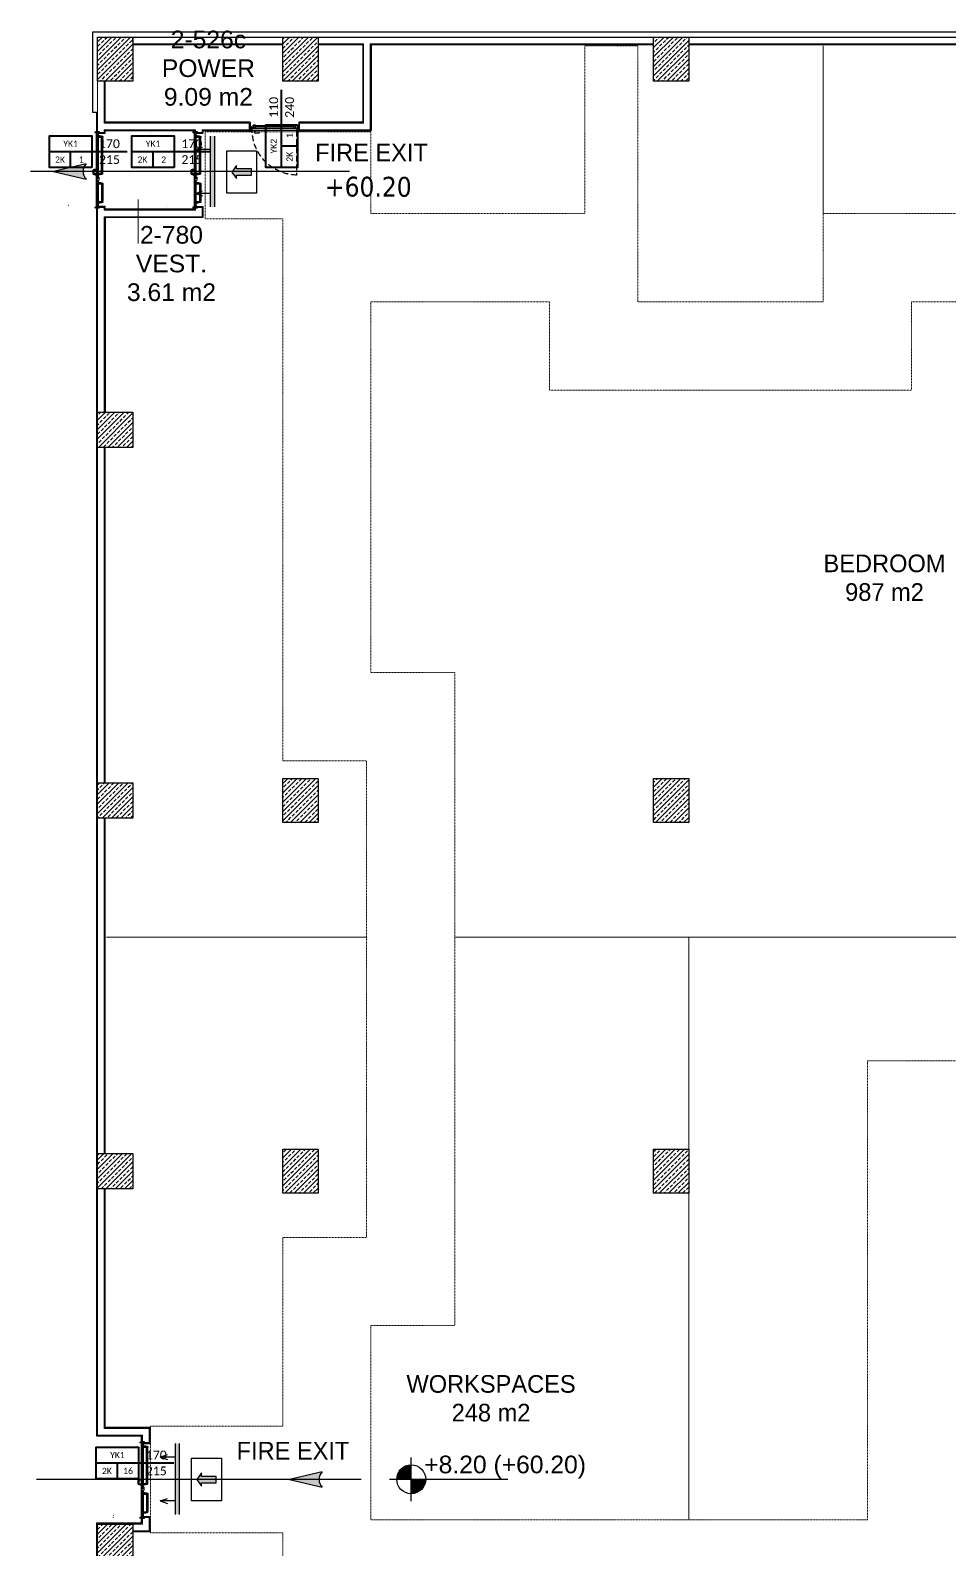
# Model space of a CAD drawing. Header units: metres. Extents: x -9891 to 773, y -8413 to 232.
# Drawn here: x -9891 to -7807, y -4146 to -703 of the extents above; entities that cross this region are included whole.
import ezdxf
from ezdxf.enums import TextEntityAlignment as Align

# ---------------------------------------------------------------- set-up
doc = ezdxf.new("R2010")
doc.units = ezdxf.units.M
doc.header["$LTSCALE"] = 0.01
doc.header["$MEASUREMENT"] = 0
for name, pattern in [('DASHED2', [9.525, 6.35, -3.175]), ('DOT', [6.35, 0, -6.35]), ('HIDDEN', [9.525, 6.35, -3.175]), ('HIDDEN2', [0.1875, 0.125, -0.0625])]:
    doc.linetypes.add(name, pattern=pattern)
doc.layers.get('0').update_dxf_attribs({"color": 30, "lineweight": 0})
doc.layers.add('2', color=8, linetype='Continuous', lineweight=0, plot=False)
for name, color, linetype in [('6', 242, 'Continuous'), ('AG-DOOR', 2, 'Continuous'), ('AG-DOOR-OPENING', 9, 'HIDDEN'), ('AG-HATCH', 9, 'Continuous'), ('AG-PLASTER', 73, 'Continuous'), ('AR-REV06', 252, 'Continuous'), ('V-0_Hatch_Concrete', 252, 'Continuous'), ('V-2_Column', 160, 'Continuous'), ('V_KOT', 2, 'Continuous')]:
    doc.layers.add(name, color=color, linetype=linetype)
for name, color, linetype, lineweight in [('Ag-040', 2, 'Continuous', 20), ('AG-DOOR-NOTATION-FIRE', 1, 'Continuous', 40), ('AG-Door_Aluminum', 60, 'Continuous', 13), ('AG-Insulation_Heat_Rockwool', 95, 'BATTING', 13), ('AG-Wall', 4, 'Continuous', 20), ('AI-040', 2, 'Continuous', 20), ('AI-040 @ 250', 2, 'Continuous', 20), ('Cephe Duvarı', 3, 'Continuous', 30), ('SP2-Flooring', 4, 'DASHED2', 9), ('sıva', 160, 'Continuous', 9)]:
    doc.layers.add(name, color=color, linetype=linetype, lineweight=lineweight)
doc.styles.add('ALANLAR_B8$0$ALANLAR_B8$0$VIVA_100', font='arial.ttf', dxfattribs={"height": 25})
doc.styles.add('ARIAL', font='arial.ttf', dxfattribs={"width": 0.9})
doc.styles.add('CALIBRI LIGHT', font='calibril.ttf')
doc.styles.add('IIS IKEA SANS', font='')
doc.styles.get('IIS IKEA SANS').set_extended_font_data('IKEA Sans')
doc.linetypes.add('BATTING', pattern='A,0.00254,-2.54,[134,ltypeshp.shx,S=2.54,R=0,X=-2.54,Y=0],-5.08,[134,ltypeshp.shx,S=2.54,R=180,X=2.54,Y=0],-2.54', length=10.16254)

# ---------------------------------------------------------------- blocks, each defined once
blk = doc.blocks.new('150714_ARSA$0$Kolon 80x80')
at = {"layer": 'V-0_Hatch_Concrete'}
h = blk.add_hatch(dxfattribs=at)
h.set_pattern_fill('ANSI33', color=256, scale=0.6)
h.set_pattern_definition([(45, (-173.56495, -48.76922), (-0.10606602, 0.10606602), []), (45, (-173.45888, -48.76922), (-0.10606602, 0.10606602), [0.075, -0.0375])])
h.paths.add_polyline_path([(0, 0.8), (0.8, 0.8), (0.8, 0), (0, 0)])
at = {"layer": 'V-2_Column'}
blk.add_lwpolyline([(0, 0.8), (0.8, 0.8), (0.8, 0), (0, 0), (0, 0.8)], dxfattribs=at)
blk = doc.blocks.new('150714_ARSA$0$KOLON 80X120')
at = {"layer": 'V-0_Hatch_Concrete'}
h = blk.add_hatch(dxfattribs=at)
h.set_pattern_fill('ANSI33', color=256, scale=60)
h.set_pattern_definition([(45, (-19036.79, -4512.143), (-10.606602, 10.606602), []), (45, (-19026.183, -4512.143), (-10.606602, 10.606602), [7.5, -3.75])])
h.paths.add_polyline_path([(0, 100), (80, 100), (80, 0), (0, 0)])
at = {"layer": 'V-2_Column'}
blk.add_lwpolyline([(0, 100), (80, 100), (80, 0), (0, 0), (0, 100)], dxfattribs=at)
blk = doc.blocks.new('IIS_RoomInfo_2D')
at = {"style": 'IIS IKEA SANS'}
for tag, p, height in [('IIS_ROOMINFO_1:ROOMNAME', (-5.19, 1.61), 2), ('IIS_ROOMINFO_1:ROOMNO', (-5.19, -1.39), 2), ('IIS_ROOMINFO_1:ROOMM2', (-5.19, -3.64), 1.25)]:
    blk.add_attdef(tag, p, '', height=height, dxfattribs=at)
blk = doc.blocks.new('Slab_9_1', base_point=(-85903, -46600))
at = {"layer": 'SP2-Flooring', "color": 209}
for points in [[(-69817, -3500), (-77155, -3500), (-77155, -5500), (-81355, -5500), (-81355, 300), (-82555, 300), (-82555, -3500), (-87403, -3500), (-87403, -1650), (-91160, -1650), (-91160, -3620), (-89403, -3620), (-89403, -10900), (-89403, -15900), (-87504, -15900), (-87504, -26700), (-89403, -26700), (-89403, -30980), (-92400, -30980), (-92400, -33400), (-89403, -33400), (-89403, -35100)], [(-71203, -22700), (-76150, -22700), (-76150, -33100), (-87403, -33100), (-87403, -28700), (-85504, -28700), (-85504, -13900), (-87403, -13900), (-87403, -5500), (-83355, -5500), (-83355, -7500), (-75155, -7500), (-75155, -5500), (-71800, -5500)]]:
    blk.add_lwpolyline(points, dxfattribs=at)
blk = doc.blocks.new('A$C0EC4316B')
at = {"layer": '2'}
for p, q in [((-71755, -3000), (-71755, 800)), ((-82104, -19400), (-88000, -19400)), ((-58000, -19400), (-80104, -19400)), ((-74800, -24200), (-74800, -19400)), ((-74800, -25200), (-74800, -32600))]:
    blk.add_line(p, q, dxfattribs=at)
blk = doc.blocks.new('*U175')
for p, q in [((0, -493), (0, 493)), ((-493, 0), (2191, 0))]:
    blk.add_line(p, q)
at = {"const_width": 328}
for points in [[(0, 164, 0.414214), (-164, 0, 0.414214)], [(0, -164, 0.414214), (164, 0, 0.414214)]]:
    blk.add_lwpolyline(points, format="xyb", dxfattribs=at)
blk.add_circle((0, 0), 328)
at = {"style": 'ALANLAR_B8$0$ALANLAR_B8$0$VIVA_100'}
for tag, p in [('%%P0.00', (1897, 137)), ('-0.07', (1834, -502))]:
    blk.add_attdef(tag, text='', height=400, dxfattribs=at).set_placement(p, align=Align.RIGHT)
blk = doc.blocks.new('conta')
at = {"layer": 'sıva', "ltscale": 10}
for p, q in [((-2649.9, 5345.5), (-2649.8, 5345.6)), ((-2649.9, 5344.5), (-2649.8, 5344.3)), ((-2649.8, 5344.3), (-2649.7, 5344.3)), ((-2649.7, 5345.4), (-2649.3, 5345.4)), ((-2649.2, 5345.4), (-2649.1, 5345.5)), ((-2649, 5344), (-2648.8, 5343.8)), ((-2648.9, 5344.1), (-2648.7, 5343.9)), ((-2648.8, 5345.1), (-2648.6, 5345.3)), ((-2648.8, 5344.9), (-2648.6, 5345.2)), ((-2648.7, 5343.8), (-2648.7, 5343.8)), ((-2648.6, 5345.3), (-2648.6, 5345.3))]:
    blk.add_line(p, q, dxfattribs=at)
for centre, radius, start, end in [((-2649.8, 5345.5), 0.05, 140.6345, 188.9372), ((-2653, 5345), 3.19, 350.4674, 8.9372), ((-2649.9, 5344.5), 0.02, 170.4674, 213.7451), ((-2649.7, 5345.6), 0.0696, 22.2428, 159.258), ((-2650.9, 5345), 1.24, 340.3382, 16.7772), ((-2649.7, 5344.6), 0.03, 160.3382, 273.2666), ((-2649.7, 5345.4), 0.03, 90, 196.7772), ((-2649.6, 5341.5), 3.01, 80.4362, 93.2666), ((-2649.3, 5345.5), 0.05, 270, 303.0062), ((-2649.2, 5344.1), 0.231, 353.9571, 81.9004), ((-2649.1, 5345.5), 0.03, 4.7972, 123.0062), ((-2649.1, 5344.5), 0.03, 260.4362, 338.7066), ((-2651.2, 5344.8), 2.33, 7.5897, 18.7951), ((-2649, 5345.6), 0.05, 18.7951, 42.1429), ((-2650.2, 5345), 1.27, 338.7066, 23.0418), ((-2648.9, 5344.1), 0.1, 173.9571, 217.2653), ((-2648.8, 5345.1), 0.05, 187.5897, 322.7347), ((-2658.2, 5345.2), 9.36, 353.6857, 357.8537), ((-2648.8, 5344.2), 0.1, 173.6857, 217.2653), ((-2648.8, 5344.8), 0.05, 142.7347, 180.2669), ((-2648.7, 5343.8), 0.05, 217.2653, 307.2653), ((-2648.7, 5343.8), 0.05, 307.2653, 37.2653), ((-2648.6, 5345.3), 0.05, 52.7347, 142.7347), ((-2648.6, 5345.3), 0.05, 322.7347, 52.7347)]:
    blk.add_arc(centre, radius, start, end, dxfattribs=at)
for points, knots in [([(-2649, 5345.6), (-2649, 5345.6), (-2649.1, 5345.7), (-2649.2, 5345.4), (-2649.3, 5345.7), (-2649.4, 5345.5), (-2649.5, 5345.7), (-2649.6, 5345.5), (-2649.7, 5345.6), (-2649.7, 5345.6)], [0.0086373, 0.0086373, 0.0086373, 0.0086373, 0.1097304, 0.3133405, 0.4430081, 0.5658764, 0.7165186, 0.8527974, 0.9648495, 0.9648495, 0.9648495, 0.9648495]), ([(-2649.7, 5344.3), (-2649.7, 5344.3), (-2649.7, 5344.5), (-2649.6, 5344.3), (-2649.3, 5344.4), (-2649.2, 5344.4), (-2649.2, 5344.4)], [0, 0, 0, 0, 0.1008757, 0.3841126, 0.5436166, 0.6906785, 0.6906785, 0.6906785, 0.6906785])]:
    blk.add_open_spline(points, degree=3, knots=knots, dxfattribs=at)
blk = doc.blocks.new('YANGIN KAC KAPI')
at = {"layer": 'AG-HATCH', "lineweight": 5, "ltscale": 2}
h = blk.add_hatch(color=256, dxfattribs=at)
h.dxf.hatch_style = 1
h.paths.add_polyline_path([(-1.643, -0.023), (-1.645, -0.023), (-1.645, -0.009), (-1.643, -0.009)])
h = blk.add_hatch(color=256, dxfattribs=at)
h.dxf.hatch_style = 1
h.paths.add_polyline_path([(0.023, -0.023), (0.025, -0.023), (0.025, -0.009), (0.023, -0.009)])
at = {"layer": 'AG-DOOR', "color": 4, "lineweight": -2, "ltscale": 10}
for p, q in [((-0.828, 0.047), (-0.828, 0.027)), ((-0.828, 0.027), (-0.808, 0.027)), ((-0.808, 0.027), (-0.808, 0.047)), ((-0.728, 0.077), (-0.798, 0.077)), ((-0.728, 0.057), (-0.798, 0.057)), ((-0.733, 0.019), (-0.733, 0.011)), ((-0.686, 0.021), (-0.731, 0.021)), ((-0.718, 0.021), (-0.718, 0.047)), ((-0.698, 0.021), (-0.698, 0.047)), ((-0.683, 0.011), (-0.683, 0.019))]:
    blk.add_line(p, q, dxfattribs=at)
at = {"layer": 'AG-DOOR', "color": 9, "linetype": 'HIDDEN', "ltscale": 100}
for p, q in [((-1.587, -0.046), (-1.587, -0.039)), ((-1.587, -0.046), (-1.587, -0.039)), ((-1.587, -0.046), (-1.587, -0.039)), ((-1.585, -0.049), (-1.555, -0.049)), ((-1.568, -0.139), (-1.547, -0.139)), ((-1.552, -0.039), (-1.552, -0.046)), ((-1.552, -0.046), (-1.552, -0.101)), ((-1.547, -0.104), (-1.55, -0.104)), ((-1.547, -0.104), (-1.547, -0.139)), ((-0.738, -0.111), (-1.547, -0.111)), ((-0.738, -0.139), (-1.547, -0.139)), ((-0.738, -0.104), (-0.738, -0.139)), ((-0.738, -0.104), (-0.735, -0.104)), ((-0.717, -0.139), (-0.738, -0.139)), ((-0.733, -0.046), (-0.733, -0.039)), ((-0.733, -0.046), (-0.733, -0.039)), ((-0.733, -0.046), (-0.733, -0.039)), ((-0.733, -0.046), (-0.733, -0.101)), ((-0.7, -0.049), (-0.731, -0.049)), ((-0.698, -0.039), (-0.698, -0.046)), ((-0.527, -0.039), (-0.527, -0.046)), ((-0.525, -0.049), (-0.495, -0.049)), ((-0.508, -0.139), (-0.487, -0.139)), ((-0.492, -0.046), (-0.492, -0.039)), ((-0.492, -0.046), (-0.492, -0.039)), ((-0.492, -0.046), (-0.492, -0.039)), ((-0.492, -0.046), (-0.492, -0.101)), ((-0.487, -0.104), (-0.49, -0.104)), ((-0.487, -0.104), (-0.487, -0.139)), ((-0.487, -0.111), (-0.098, -0.111)), ((-0.487, -0.139), (-0.098, -0.139)), ((-0.098, -0.104), (-0.098, -0.139)), ((-0.098, -0.104), (-0.095, -0.104)), ((-0.077, -0.139), (-0.098, -0.139)), ((-0.093, -0.039), (-0.093, -0.046)), ((-0.093, -0.046), (-0.093, -0.101)), ((-0.06, -0.049), (-0.09, -0.049)), ((-0.058, -0.046), (-0.058, -0.039)), ((-0.058, -0.046), (-0.058, -0.039)), ((-0.058, -0.046), (-0.058, -0.039))]:
    blk.add_line(p, q, dxfattribs=at)
at = {"layer": 'AG-DOOR', "color": 9, "ltscale": 10}
for p, q in [((-0.627, -0.001), (-0.63, -0.001)), ((-0.63, -0.02), (-0.627, -0.02)), ((-0.627, -0.016), (-0.627, -0.001)), ((-0.627, -0.004), (-0.617, -0.004)), ((-0.627, -0.006), (-0.617, -0.006)), ((-0.617, -0.01), (-0.627, -0.016)), ((-0.627, -0.02), (-0.627, -0.016))]:
    blk.add_line(p, q, dxfattribs=at)
at = {"layer": 'AG-DOOR', "color": 4, "lineweight": -2, "ltscale": 10}
for centre, radius, start, end in [((-0.798, 0.047), 0.03, 90, 180), ((-0.798, 0.047), 0.01, 90, 180), ((-0.731, 0.019), 0.0025, 90, 180), ((-0.728, 0.047), 0.03, 0, 90), ((-0.728, 0.047), 0.01, 0, 90), ((-0.686, 0.019), 0.0025, 0, 90)]:
    blk.add_arc(centre, radius, start, end, dxfattribs=at)
at = {"layer": 'AG-DOOR', "color": 9, "linetype": 'HIDDEN', "ltscale": 100}
for centre, radius, start, end in [((-1.212, -0.023), 0.376, 183.5277, 197.6198), ((-1.585, -0.046), 0.0025, 180, 270), ((-1.568, -0.136), 0.0025, 197.6198, 270), ((-1.555, -0.046), 0.0025, 270, 0), ((-1.55, -0.101), 0.0025, 180, 270), ((-0.735, -0.101), 0.0025, 270, 0), ((-0.731, -0.046), 0.0025, 180, 270), ((-0.731, -0.046), 0.0025, 180, 270), ((-0.731, -0.046), 0.0025, 180, 270), ((-0.717, -0.136), 0.0025, 270, 342.3802), ((-1.074, -0.023), 0.376, 342.3802, 356.4723), ((-0.7, -0.046), 0.0025, 270, 0), ((-0.151, -0.023), 0.376, 183.5277, 197.6198), ((-0.525, -0.046), 0.0025, 180, 270), ((-0.508, -0.136), 0.0025, 197.6198, 270), ((-0.495, -0.046), 0.0025, 270, 0), ((-0.495, -0.046), 0.0025, 270, 0), ((-0.495, -0.046), 0.0025, 270, 0), ((-0.49, -0.101), 0.0025, 180, 270), ((-0.095, -0.101), 0.0025, 270, 0), ((-0.09, -0.046), 0.0025, 180, 270), ((-0.077, -0.136), 0.0025, 270, 342.3802), ((-0.433, -0.023), 0.376, 342.3802, 356.4723), ((-0.06, -0.046), 0.0025, 270, 0)]:
    blk.add_arc(centre, radius, start, end, dxfattribs=at)
at = {"layer": 'AG-DOOR-OPENING', "color": 9, "linetype": 'DOT', "ltscale": 80}
for points in [[(-1.657, 0.011), (-1.657, 1.007, -0.414214), (-1.656, 1.008), (-1.608, 1.008, -0.414214), (-1.607, 1.007), (-1.607, 0.011)], [(0.037, 0.011), (0.037, 0.635, 0.414214), (0.036, 0.636), (-0.012, 0.636, 0.414214), (-0.013, 0.635), (-0.013, 0.011)]]:
    blk.add_lwpolyline(points, format="xyb", dxfattribs=at)
for centre, radius, start, end in [((-1.651, -0.034), 1.041, 2.4474, 90.355), ((0.027, -0.002), 0.638, 89.1449, 178.8679)]:
    blk.add_arc(centre, radius, start, end, dxfattribs=at)
at = {"layer": 'AG-Door_Aluminum', "color": 9, "ltscale": 10}
for p, q in [((-1.675, 0.025), (-1.679, 0.024)), ((-1.671, 0.014), (-1.67, 0.011)), ((-1.67, 0.011), (-1.668, 0.011)), ((-1.668, 0.011), (-1.669, 0.016)), ((-1.668, 0.01), (-1.668, 0.017)), ((-1.665, 0.01), (-1.665, 0.016)), ((-1.655, 0.019), (-1.66, 0.015)), ((-1.642, 0.008), (-1.657, 0.008)), ((-1.642, 0.005), (-1.643, 0.005)), ((-1.64, -0.009), (-1.64, 0.003)), ((0.02, -0.009), (0.02, 0.003)), ((0.022, 0.008), (0.037, 0.008)), ((0.022, 0.005), (0.023, 0.005)), ((0.035, 0.019), (0.04, 0.015)), ((0.045, 0.01), (0.045, 0.016)), ((0.048, 0.01), (0.048, 0.017)), ((0.048, 0.011), (0.049, 0.016)), ((0.05, 0.011), (0.048, 0.011)), ((0.051, 0.014), (0.05, 0.011)), ((0.055, 0.025), (0.059, 0.024)), ((-1.64, -0.017), (-1.64, -0.009)), ((-1.637, -0.017), (-1.64, -0.017)), ((0.017, -0.017), (0.02, -0.017)), ((0.02, -0.017), (0.02, -0.009))]:
    blk.add_line(p, q, dxfattribs=at)
at = {"layer": 'AG-Door_Aluminum', "ltscale": 0.3}
for p, q in [((-1.657, 0.009), (-1.657, 0.01)), ((-1.656, 0.011), (-0.611, 0.011)), ((-1.656, 0.01), (-0.611, 0.01)), ((-1.656, 0.01), (-1.656, 0.009)), ((-1.656, 0.009), (-1.637, 0.009)), ((-1.656, 0.008), (-1.639, 0.008)), ((-1.655, 0.009), (-1.655, 0.01)), ((-1.639, 0.009), (-1.639, 0.008)), ((-1.637, -0.009), (-1.637, 0.009)), ((-1.636, -0.009), (-1.636, 0.009)), ((-0.631, -0.009), (-0.631, 0.009)), ((-0.63, -0.009), (-0.63, 0.009)), ((-0.611, 0.009), (-0.63, 0.009)), ((-0.628, 0.009), (-0.628, 0.008)), ((-0.611, 0.008), (-0.628, 0.008)), ((-0.619, 0.006), (-0.619, -0.001)), ((-0.618, 0.007), (-0.598, 0.007)), ((-0.617, 0.006), (-0.598, 0.006)), ((-0.612, 0.009), (-0.612, 0.01)), ((-0.611, 0.01), (-0.611, 0.009)), ((-0.61, 0.009), (-0.61, 0.01)), ((-0.598, 0.007), (-0.595, 0.011)), ((-0.598, 0.006), (-0.594, 0.01)), ((0.036, 0.011), (-0.595, 0.011)), ((0.036, 0.01), (-0.594, 0.01)), ((0.016, -0.009), (0.016, 0.009)), ((0.017, -0.009), (0.017, 0.009)), ((0.036, 0.009), (0.017, 0.009)), ((0.019, 0.009), (0.019, 0.008)), ((0.036, 0.008), (0.019, 0.008)), ((0.035, 0.009), (0.035, 0.01)), ((0.036, 0.01), (0.036, 0.009)), ((0.037, 0.009), (0.037, 0.01)), ((-1.637, -0.038), (-1.637, -0.009)), ((-1.636, -0.038), (-1.636, -0.009)), ((-0.631, -0.038), (-1.636, -0.038)), ((-1.636, -0.039), (-0.631, -0.039)), ((-0.647, -0.058), (-0.647, -0.042)), ((-0.646, -0.041), (-0.634, -0.041)), ((-0.646, -0.057), (-0.646, -0.043)), ((-0.578, -0.059), (-0.646, -0.059)), ((-0.645, -0.042), (-0.634, -0.042)), ((-0.579, -0.058), (-0.645, -0.058)), ((-0.634, -0.043), (-0.635, -0.049)), ((-0.634, -0.05), (-0.619, -0.05)), ((-0.631, -0.038), (-0.631, -0.009)), ((-0.63, -0.038), (-0.63, -0.009)), ((-0.618, -0.049), (-0.618, -0.042)), ((-0.578, -0.039), (-0.578, -0.057)), ((-0.577, -0.038), (0.016, -0.038)), ((-0.577, -0.039), (-0.577, -0.058)), ((0.016, -0.039), (-0.577, -0.039)), ((0.016, -0.038), (0.016, -0.009)), ((0.017, -0.038), (0.017, -0.009))]:
    blk.add_line(p, q, dxfattribs=at)
at = {"layer": 'AG-Door_Aluminum', "color": 4, "ltscale": 0.3}
for p, q in [((-1.645, 0.004), (-1.645, -0.006)), ((0.025, 0.004), (0.025, -0.006)), ((-1.645, -0.038), (-1.657, -0.038)), ((-1.647, -0.009), (-1.647, -0.008)), ((-1.647, -0.023), (-1.647, -0.009)), ((-1.645, -0.025), (-1.645, -0.038)), ((0.025, -0.025), (0.025, -0.038)), ((0.025, -0.038), (0.037, -0.038)), ((0.027, -0.009), (0.027, -0.008)), ((0.027, -0.023), (0.027, -0.009))]:
    blk.add_line(p, q, dxfattribs=at)
for points in [[(-1.674, 0.007), (-1.674, 0), (-1.676, 0), (-1.676, 0.007, -0.414214), (-1.673, 0.01), (-1.662, 0.01, -0.414214), (-1.66, 0.008, 0.414214), (-1.659, 0.007), (-1.646, 0.007)], [(-1.646, 0.005), (-1.659, 0.005, -0.414214), (-1.662, 0.008, 0.414214), (-1.662, 0.008), (-1.673, 0.008, 0.414214), (-1.674, 0.007)], [(-1.643, 0.004), (-1.643, -0.006, -0.414214), (-1.645, -0.008, 0.414214), (-1.645, -0.009), (-1.645, -0.023, 0.414214), (-1.645, -0.023, -0.414214), (-1.643, -0.025), (-1.643, -0.038, -0.414214), (-1.645, -0.04), (-1.657, -0.04, 1), (-1.657, -0.043), (-1.622, -0.043)], [(0.023, 0.004), (0.023, -0.006, 0.414214), (0.025, -0.008, -0.414214), (0.025, -0.009), (0.025, -0.023, -0.414214), (0.025, -0.023, 0.414214), (0.023, -0.025), (0.023, -0.038, 0.414214), (0.025, -0.04), (0.037, -0.04, -1), (0.037, -0.043), (0.002, -0.043)], [(0.054, 0.007), (0.054, 0), (0.056, 0), (0.056, 0.007, 0.414214), (0.053, 0.01), (0.042, 0.01, 0.414214), (0.04, 0.008, -0.414214), (0.039, 0.007), (0.026, 0.007)], [(0.026, 0.005), (0.039, 0.005, 0.414214), (0.042, 0.008, -0.414214), (0.042, 0.008), (0.053, 0.008, -0.414214), (0.054, 0.007)], [(-1.631, -0.043), (-1.631, -0.041), (-1.622, -0.041, -1), (-1.622, -0.045), (-1.657, -0.045)], [(0.011, -0.043), (0.011, -0.041), (0.002, -0.041, 1), (0.002, -0.045), (0.037, -0.045)]]:
    blk.add_lwpolyline(points, format="xyb", dxfattribs=at)
at = {"layer": 'AG-Door_Aluminum', "ltscale": 0.3}
for points in [[(-0.618, 0.005), (-0.618, 0, 0.414214), (-0.617, -0.001), (-0.617, -0.001, -0.414214), (-0.616, -0.002), (-0.616, -0.04, -0.414214), (-0.617, -0.041), (-0.617, -0.041)], [(-0.618, -0.002), (-0.617, -0.002, -0.414214), (-0.617, -0.002), (-0.617, -0.04, -0.414214), (-0.617, -0.04), (-0.618, -0.04, 0.414214), (-0.619, -0.041), (-0.619, -0.049, -0.414214), (-0.619, -0.049), (-0.633, -0.049, -0.469603), (-0.634, -0.048), (-0.633, -0.042)]]:
    blk.add_lwpolyline(points, format="xyb", dxfattribs=at)
at = {"layer": 'AG-Door_Aluminum', "color": 9, "ltscale": 10}
for centre in [(-1.663, 0.029), (0.043, 0.029)]:
    blk.add_circle(centre, 0.0126, dxfattribs=at)
for centre, radius, start, end in [((-1.663, 0.029), 0.0163, 196.3458, 241.2012), ((-1.672, 0.016), 0.00297, 12.1292, 36.6827), ((-1.657, 0.012), 0.007, 144.8285, 196.6008), ((-1.657, 0.012), 0.004, 133.501, 269.7288), ((-1.642, 0.003), 0.005, 0, 89.9977), ((-1.642, 0.003), 0.002, 0, 90), ((0.022, 0.003), 0.005, 90.0023, 180), ((0.022, 0.003), 0.002, 90, 180), ((0.037, 0.012), 0.004, 270.2712, 46.499), ((0.037, 0.012), 0.007, 343.3992, 35.1715), ((0.052, 0.016), 0.00297, 143.3173, 167.8708), ((0.043, 0.029), 0.0163, 298.7988, 343.6542)]:
    blk.add_arc(centre, radius, start, end, dxfattribs=at)
at = {"layer": 'AG-Door_Aluminum', "ltscale": 0.3}
for centre, radius, start, end in [((-1.656, 0.01), 0.001, 90, 180), ((-1.656, 0.009), 0.001, 180, 270), ((-1.637, 0.009), 0.001, 0, 90), ((-0.63, 0.009), 0.001, 90, 180), ((-0.618, 0.006), 0.001, 90, 180), ((-0.617, 0.005), 0.0005, 90, 180), ((-0.611, 0.01), 0.001, 0, 90), ((-0.611, 0.009), 0.001, 270, 0), ((0.017, 0.009), 0.001, 90, 180), ((0.036, 0.01), 0.001, 0, 90), ((0.036, 0.009), 0.001, 270, 0), ((-1.636, -0.038), 0.001, 180, 270), ((-0.646, -0.042), 0.001, 90, 180), ((-0.646, -0.058), 0.001, 180, 270), ((-0.645, -0.043), 0.0005, 90, 180), ((-0.645, -0.057), 0.0005, 180, 270), ((-0.634, -0.049), 0.001, 168.932, 270), ((-0.634, -0.042), 0.001, 349.3803, 90), ((-0.634, -0.043), 0.0005, 348.932, 90), ((-0.631, -0.038), 0.001, 270, 0), ((-0.618, -0.001), 0.001, 180, 270), ((-0.619, -0.049), 0.001, 270, 0), ((-0.617, -0.042), 0.0005, 90, 180), ((-0.579, -0.057), 0.0005, 270, 0), ((-0.577, -0.039), 0.001, 90.0003, 180), ((-0.578, -0.058), 0.001, 270, 0), ((-0.577, -0.039), 0.0005, 90, 180), ((0.016, -0.038), 0.001, 270, 0)]:
    blk.add_arc(centre, radius, start, end, dxfattribs=at)
at = {"layer": 'AG-Door_Aluminum', "color": 4, "ltscale": 0.3}
for centre, radius, start, end in [((-1.646, 0.004), 0.0026, 0, 90), ((-1.646, 0.004), 0.0008, 0, 90), ((0.026, 0.004), 0.0026, 90, 180), ((0.026, 0.004), 0.0008, 90, 180), ((-1.657, -0.042), 0.0033, 90, 270), ((-1.645, -0.008), 0.002, 90, 180), ((-1.645, -0.023), 0.002, 180, 270), ((-1.645, -0.006), 0.0005, 270, 0), ((-1.645, -0.025), 0.0005, 0, 90), ((-1.645, -0.038), 0.0005, 270, 0), ((0.025, -0.008), 0.002, 0, 90), ((0.025, -0.006), 0.0005, 180, 270), ((0.025, -0.023), 0.002, 270, 0), ((0.025, -0.025), 0.0005, 90, 180), ((0.025, -0.038), 0.0005, 180, 270), ((0.037, -0.042), 0.0033, 270, 90)]:
    blk.add_arc(centre, radius, start, end, dxfattribs=at)
at = {"layer": 'AG-HATCH', "color": 9, "linetype": 'Continuous'}
for p, q in [((-1.657, -0.043), (-1.657, -0.042)), ((-1.651, -0.042), (-1.65, -0.04)), ((-1.651, -0.043), (-1.638, -0.043)), ((-1.65, -0.041), (-1.65, -0.041)), ((-1.65, -0.042), (-1.648, -0.042)), ((-1.648, -0.041), (-1.647, -0.04)), ((-1.647, -0.041), (-1.647, -0.041)), ((-1.647, -0.042), (-1.645, -0.042)), ((-1.643, -0.04), (-1.643, -0.035)), ((-1.642, -0.035), (-1.641, -0.04)), ((0.031, -0.043), (0.018, -0.043)), ((0.022, -0.035), (0.021, -0.04)), ((0.023, -0.04), (0.023, -0.035)), ((0.027, -0.042), (0.025, -0.042)), ((0.028, -0.041), (0.027, -0.04)), ((0.027, -0.041), (0.027, -0.041)), ((0.03, -0.042), (0.028, -0.042)), ((0.031, -0.042), (0.03, -0.04)), ((0.03, -0.041), (0.03, -0.041)), ((0.032, -0.043), (0.032, -0.042))]:
    blk.add_line(p, q, dxfattribs=at)
at = {"layer": 'AG-HATCH', "ltscale": 2.5}
for points in [[(-1.68, -0.06), (-1.66, -0.06), (-1.66, -0.02), (-1.68, -0.02), (-1.68, -0.06)], [(0.04, -0.06), (0.06, -0.06), (0.06, -0.02), (0.04, -0.02), (0.04, -0.06)]]:
    blk.add_lwpolyline(points, dxfattribs=at)
at = {"layer": 'AG-HATCH', "lineweight": 5, "ltscale": 2}
for points in [[(-1.645, -0.023), (-1.643, -0.023), (-1.643, -0.009), (-1.645, -0.009), (-1.645, -0.023)], [(0.025, -0.023), (0.023, -0.023), (0.023, -0.009), (0.025, -0.009), (0.025, -0.023)]]:
    blk.add_lwpolyline(points, dxfattribs=at)
at = {"layer": 'AG-HATCH', "color": 9, "linetype": 'Continuous'}
for centre, radius, start, end in [((-1.646, -0.175), 0.134, 92.2975, 94.4863), ((-1.651, -0.018), 0.0251, 258.2003, 270.9174), ((-1.65, -0.041), 0.000316, 324.9586, 145.0152), ((-1.65, -0.041), 0.000211, 145.0123, 270), ((-1.648, -0.041), 0.00105, 270.0106, 324.9923), ((-1.647, -0.041), 0.000316, 331.169, 157.4401), ((-1.647, -0.041), 0.000211, 151.2102, 270), ((-1.645, -0.04), 0.00211, 270, 0), ((-1.642, -0.035), 0.000526, 15.5884, 180), ((-1.639, -0.04), 0.00147, 195.5887, 270), ((-1.639, -0.017), 0.0245, 268.7806, 294.546), ((-1.642, -0.011), 0.0327, 278.2922, 296.0474), ((-1.628, -0.04), 0.000526, 285.3148, 104.5082), ((0.019, -0.017), 0.0245, 245.454, 271.2194), ((0.008, -0.04), 0.000526, 75.4918, 254.6852), ((0.022, -0.011), 0.0327, 243.9526, 261.7078), ((0.019, -0.04), 0.00147, 270, 344.4113), ((0.022, -0.035), 0.000526, 0, 164.4116), ((0.025, -0.04), 0.00211, 180, 270), ((0.027, -0.041), 0.000316, 22.5599, 208.831), ((0.027, -0.041), 0.000211, 270, 28.7898), ((0.028, -0.041), 0.00105, 215.0077, 269.9894), ((0.03, -0.041), 0.000316, 34.9848, 215.0414), ((0.03, -0.041), 0.000211, 270, 34.9877), ((0.031, -0.042), 0.000526, 0, 35.0077), ((0.031, -0.043), 0.000526, 270, 0)]:
    blk.add_arc(centre, radius, start, end, dxfattribs=at)
at = {"layer": 'AG-Insulation_Heat_Rockwool', "ltscale": 48}
for p, q in [((-0.631, -0.014), (-1.636, -0.014)), ((-0.616, -0.014), (0.016, -0.014))]:
    blk.add_line(p, q, dxfattribs=at)
at = {"layer": 'AG-DOOR', "xscale": -0.01, "yscale": 0.01, "zscale": 0.01, "rotation": 270}
blk.add_blockref('conta', (-54.078, 26.45), dxfattribs=at)
blk = doc.blocks.new('*U8')
at = {"style": 'ARIAL'}
for tag, p in [('NO', (1.68, 0.8)), ('MAHAL', (1.68, -1.8)), ('ALAN', (1.68, -4.4))]:
    blk.add_attdef(tag, text='', height=1.6, dxfattribs=at).set_placement(p, align=Align.MIDDLE_CENTER)
blk = doc.blocks.new('*U188')
blk.add_lwpolyline([(1000, -450), (2200, -450), (2200, 450), (1000, 450)], close=True)
for points in [[(2200, 0), (0, 0)], [(1600, -450), (1600, 0)]]:
    blk.add_lwpolyline(points)
at = {"style": 'CALIBRI LIGHT'}
for tag, height, p in [('GENİŞLİK', 250, (500, 225)), ('KAPIKODU', 175, (1600, 225)), ('YÜKSEKLİK', 250, (500, -225)), ('KATTAKI.SAYISI', 175, (1300, -225)), ('BULUNDUGU.KAT', 175, (1900, -225))]:
    blk.add_attdef(tag, text='', height=height, dxfattribs=at).set_placement(p, align=Align.MIDDLE_CENTER)
blk = doc.blocks.new('A$C32196F0F')
at = {"color": 122}
for p, q in [((11, 3.5), (10.5, 3.5)), ((10.5, 3.5), (10.5, 0.3)), ((15.2, 0), (10.8, 0)), ((11, 6.5), (11, 7.5)), ((15, 6.5), (15, 7.5)), ((15.5, 3.5), (15, 3.5)), ((15.5, 3.5), (15.5, 0.3)), ((15.5, 3), (101.5, 3)), ((15.5, 0.5), (101.5, 0.5)), ((101.5, 3.5), (102, 3.5)), ((101.5, 3.5), (101.5, 0.3)), ((101.8, 0), (106.2, 0)), ((102, 6.5), (102, 7.5)), ((106, 6.5), (106, 7.5)), ((106, 3.5), (106.5, 3.5)), ((106.5, 3.5), (106.5, 0.3))]:
    blk.add_line(p, q, dxfattribs=at)
at = {"linetype": 'HIDDEN2'}
for p, q in [((109.9, 12.8), (107.4, 12.8)), ((108.7, 11.6), (108.7, 14.1))]:
    blk.add_line(p, q, dxfattribs=at)
at = {"color": 122}
for points in [[(7, 4.3), (7, 13.8, 0.414214), (6.8, 14), (0.2, 14, 0.414214), (0, 13.8), (0, 12.5), (0.1, 12.5), (0.1, 13.8, -0.414214), (0.2, 13.9), (6.8, 13.9, -0.414214), (6.8, 13.8), (6.8, 4.3), (6.8, 4.3, -0.414214), (6.7, 4.2), (3.5, 4.2), (3.5, 4.2), (3.5, 4), (6.7, 4, 0.414214), (7, 4.3)], [(110, 4.3), (110, 13.8, -0.414214), (110.2, 14), (116.8, 14, -0.414214), (117, 13.8), (117, 12.5), (116.8, 12.5), (116.8, 13.8, 0.414214), (116.8, 13.9), (110.2, 13.9, 0.414214), (110.1, 13.8), (110.1, 4.3), (110.1, 4.3, 0.414214), (110.3, 4.2), (113.5, 4.2), (113.5, 4.2), (113.5, 4), (110.3, 4, -0.414214), (110, 4.3)]]:
    blk.add_lwpolyline(points, format="xyb", dxfattribs=at)
blk.add_lwpolyline([(110, 7.5), (7, 7.5), (7, 11.5), (110, 11.5)], close=True)
for points in [[(15, 6.5), (11, 6.5), (11, 1.5), (15, 1.5)], [(102, 6.5), (106, 6.5), (106, 1.5), (102, 1.5)]]:
    blk.add_lwpolyline(points, close=True, dxfattribs=at)
at = {"color": 253}
blk.add_lwpolyline([(12.2, 12), (12.2, 14.9, -0.414214), (15.2, 17.9), (23.7, 17.4, -0.502224), (24.2, 16.7), (23.9, 15.9), (23.9, 15.9), (15.2, 15.4, 0.414214), (14.2, 14.4), (14.2, 12)], format="xyb", dxfattribs=at)
at = {"linetype": 'HIDDEN2'}
for radius in [0.75, 0.5]:
    blk.add_circle((108.7, 12.8), radius, dxfattribs=at)
at = {"color": 122}
for centre, start, end in [((10.8, 0.3), 180, 270), ((15.2, 0.3), 270, 360), ((101.8, 0.3), 180, 270), ((106.2, 0.3), 270, 360)]:
    blk.add_arc(centre, 0.3, start, end, dxfattribs=at)
at = {"layer": 'AG-DOOR-OPENING', "color": 9, "linetype": 'HIDDEN', "ltscale": 200}
blk.add_line((108.7, 12.8), (108.7, 113.2), dxfattribs=at)
blk.add_arc((111.2, 9.8), 103.4, 91.3869, 179.1783, dxfattribs=at)
blk = doc.blocks.new('KAPIYON')
at = {"layer": '6'}
blk.add_hatch(color=2, dxfattribs=at).paths.add_polyline_path([(1584376.1, 117133.6), (1584364.2, 117133.6), (1584364.2, 117115.1), (1584364.2, 117105.6), (1584357.6, 117105.6), (1584370.2, 117096.6), (1584382.7, 117105.6), (1584376.1, 117105.6), (1584376.1, 117115.1)])
at = {"layer": '6', "color": 4}
blk.add_lwpolyline([(1584330, 117143.2), (1584410.3, 117143.2), (1584410.3, 117087), (1584330, 117087), (1584330, 117143.2)], dxfattribs=at)
at = {"layer": '6', "color": 2}
blk.add_lwpolyline([(1584376.1, 117133.6), (1584364.2, 117133.6), (1584364.2, 117115.1), (1584364.2, 117105.6), (1584357.6, 117105.6), (1584370.2, 117096.6), (1584382.7, 117105.6), (1584376.1, 117105.6), (1584376.1, 117115.1)], close=True, dxfattribs=at)
blk = doc.blocks.new('A$C07630900')
at = {"layer": '6', "xscale": 0.5, "yscale": 0.5, "zscale": 0.5, "rotation": 270}
blk.add_blockref('KAPIYON', (-58543.5, 792191.8), dxfattribs=at)
blk = doc.blocks.new('A$C2DA34C5B')
at = {"layer": 'AR-REV06', "xscale": 24, "yscale": 24, "zscale": 24}
blk.add_blockref('A$C07630900', (315, -160), dxfattribs=at)
blk = doc.blocks.new('I')
at = {"layer": '6', "linetype": 'Continuous'}
blk.add_hatch(color=4, dxfattribs=at).paths.add_polyline_path([(208591, 128493), (208591, 128667), (205379, 128667), (205379, 128493)])
at = {"layer": '6', "color": 4}
for p, q in [((208591, 128667), (205379, 128667)), ((205379, 128493), (208591, 128493))]:
    blk.add_line(p, q, dxfattribs=at)
at = {"layer": '6'}
for p, q in [((205991, 127812), (205877, 128131)), ((205991, 128493), (205991, 127812)), ((205991, 127812), (206104, 128131)), ((207979, 127812), (207866, 128131)), ((207979, 128493), (207979, 127812)), ((207979, 127812), (208093, 128131))]:
    blk.add_line(p, q, dxfattribs=at)
blk = doc.blocks.new('A$C797D3CE4')
at = {"layer": '6', "xscale": -0.4999999999999912, "yscale": 0.4999999999999912, "zscale": 0.4999999999999912, "rotation": 180}
blk.add_blockref('I', (-103492, 64334), dxfattribs=at)
at = {"layer": '6', "ltscale": 250, "rotation": 270}
blk.add_blockref('A$C2DA34C5B', (-12, 33), dxfattribs=at)
blk = doc.blocks.new('ok')
at = {"layer": '6'}
h = blk.add_hatch(color=256, dxfattribs=at)
edge = h.paths.add_edge_path()
edge.add_ellipse((1571516, 116941.7), major_axis=(-7.14, 7.19), ratio=1, start_angle=359.4528, end_angle=450.6895)
edge.add_line((1571508.9, 116934.5), (1571477.9, 116941.8))
edge.add_line((1571477.9, 116941.8), (1571508.9, 116948.9))
for p, q in [((1571477.9, 116941.8), (1571508.9, 116948.9)), ((1571508.9, 116934.5), (1571477.9, 116941.8))]:
    blk.add_line(p, q, dxfattribs=at)
at = {"layer": '6', "extrusion": (0, 0, -1)}
blk.add_ellipse((1571516, 116941.7), major_axis=(-7.14, 7.19), ratio=1, start_param=4.700354, end_param=6.292737, dxfattribs=at)
blk = doc.blocks.new('A$C6B6314DF')
at = {"layer": '6'}
for p, q in [((-93.689, -11.047), (-100.922, -11.047)), ((-93.425, -40.69), (-100.783, -40.69))]:
    blk.add_line(p, q, dxfattribs=at)
at = {"layer": '6', "xscale": 0.0009999999999854, "yscale": 0.0009999999999854, "zscale": 0.0009999999999854, "rotation": 90}
for p in [(-96.752, -11.047), (-97.549, -40.678)]:
    blk.add_blockref('A$C797D3CE4', p, dxfattribs=at)
at = {"layer": '6', "extrusion": (0, 0, -1), "xscale": 0.0239999999999418, "yscale": 0.0239999999999418, "zscale": -0.0239999999999418, "rotation": 180}
for p in [(37815.868, 2795.557), (37810.52, 2765.914)]:
    blk.add_blockref('ok', p, dxfattribs=at)

msp = doc.modelspace()

# ---------------------------------------------------------------- linework, layer by layer
at = {"layer": 'AG-PLASTER'}
for p, q in [((-9238.4, -735.1), (-9137.4, -735.1)), ((-9137.4, -735.1), (-9137.4, -911.1)), ((-9118.4, -735.1), (-9118.4, -930.1)), ((-9118.4, -735.1), (-8478.4, -735.1)), ((-8398.4, -735.1), (-7638.4, -735.1)), ((-9721.4, -911.1), (-9721.4, -818.1)), ((-9740.4, -888.1), (-9740.4, -936.1)), ((-9392.4, -911.1), (-9721.4, -911.1)), ((-9392.4, -911.1), (-9392.4, -930.1)), ((-9137.4, -911.1), (-9282.4, -911.1)), ((-9282.4, -911.1), (-9282.4, -930.1)), ((-9740.4, -936.1), (-9721.4, -936.1)), ((-9721.4, -936.1), (-9721.4, -930.1)), ((-9721.4, -930.1), (-9518.4, -930.1)), ((-9518.4, -930.1), (-9518.4, -936.1)), ((-9518.4, -936.1), (-9499.4, -936.1)), ((-9499.4, -936.1), (-9518.4, -936.1)), ((-9499.4, -930.1), (-9499.4, -936.1)), ((-9499.4, -930.1), (-9392.4, -930.1)), ((-9282.4, -930.1), (-9118.4, -930.1)), ((-9721.4, -1108.1), (-9721.4, -1102.1)), ((-9518.4, -1108.1), (-9721.4, -1108.1)), ((-9499.4, -1127.1), (-9721.4, -1127.1)), ((-9721.4, -1127.1), (-9721.4, -1568.1)), ((-9518.4, -1102.1), (-9499.4, -1102.1)), ((-9518.4, -1102.1), (-9518.4, -1108.1)), ((-9499.4, -1102.1), (-9499.4, -1127.1)), ((-9721.4, -3869.1), (-9721.4, -3328.1)), ((-9619.4, -3869.1), (-9721.4, -3869.1)), ((-9638.4, -3905.1), (-9638.4, -3888.1)), ((-9619.4, -3905.1), (-9619.4, -3869.1)), ((-9638.4, -3905.1), (-9619.4, -3905.1)), ((-9638.4, -4086.1), (-9638.4, -4071.1)), ((-9638.4, -4071.1), (-9619.4, -4071.1))]:
    msp.add_line(p, q, dxfattribs=at)
for points in [[(-9658.4, -735.1), (-9318.4, -735.1)], [(-9721.4, -1102.1), (-9740.4, -1102.1), (-9740.4, -3888.1), (-9638.4, -3888.1)], [(-9721.4, -2408.1), (-9721.4, -1648.1)], [(-9721.4, -3248.1), (-9721.4, -2488.1)], [(-9638.4, -4086.1), (-9740.4, -4086.1), (-9740.4, -6373.2), (-9638.4, -6373.2)], [(-9658.4, -4105.1), (-9619.4, -4105.1), (-9619.4, -4071.1)]]:
    msp.add_lwpolyline(points, dxfattribs=at)
at = {"layer": 'AG-Wall'}
for p, q in [((-9135.4, -733.1), (-9135.4, -913.1)), ((-9120.4, -733.1), (-9120.4, -928.1)), ((-9738.4, -934.1), (-9738.4, -818.1)), ((-9723.4, -913.1), (-9723.4, -818.1)), ((-9394.4, -913.1), (-9723.4, -913.1)), ((-9723.4, -934.1), (-9723.4, -928.1)), ((-9516.4, -928.1), (-9723.4, -928.1)), ((-9516.4, -934.1), (-9516.4, -928.1)), ((-9501.4, -934.1), (-9501.4, -928.1)), ((-9394.4, -928.1), (-9501.4, -928.1)), ((-9394.4, -913.1), (-9394.4, -928.1)), ((-9135.4, -913.1), (-9280.4, -913.1)), ((-9280.4, -913.1), (-9280.4, -928.1)), ((-9120.4, -928.1), (-9280.4, -928.1)), ((-9738.4, -934.1), (-9725.4, -934.1)), ((-9738.4, -934.1), (-9723.4, -934.1)), ((-9501.4, -934.1), (-9516.4, -934.1)), ((-9738.4, -1104.1), (-9738.4, -1568.1)), ((-9723.4, -1104.1), (-9738.4, -1104.1)), ((-9723.4, -1110.1), (-9723.4, -1104.1)), ((-9516.4, -1110.1), (-9723.4, -1110.1)), ((-9723.4, -1125.1), (-9501.4, -1125.1)), ((-9723.4, -1568.1), (-9723.4, -1125.1)), ((-9501.4, -1104.1), (-9516.4, -1104.1)), ((-9516.4, -1110.1), (-9516.4, -1104.1)), ((-9501.4, -1104.1), (-9501.4, -1125.1)), ((-9738.4, -3328.1), (-9738.4, -3886.1)), ((-9723.4, -3871.1), (-9723.4, -3328.1)), ((-9636.4, -3886.1), (-9738.4, -3886.1)), ((-9621.4, -3871.1), (-9723.4, -3871.1)), ((-9636.4, -3886.1), (-9636.4, -3903.1)), ((-9621.4, -3903.1), (-9621.4, -3871.1)), ((-9621.4, -3903.1), (-9636.4, -3903.1)), ((-9658.4, -4088.1), (-9636.4, -4088.1)), ((-9621.4, -4073.1), (-9636.4, -4073.1)), ((-9636.4, -4073.1), (-9636.4, -4088.1)), ((-9621.4, -4073.1), (-9621.4, -4103.1)), ((-9658.4, -4103.1), (-9621.4, -4103.1))]:
    msp.add_line(p, q, dxfattribs=at)
for points in [[(-9318.4, -718.1), (-9658.4, -718.1), (-9658.4, -733.1), (-9318.4, -733.1), (-9318.4, -718.1)], [(-9238.4, -718.1), (-8478.4, -718.1), (-8478.4, -733.1), (-9120.4, -733.1)], [(-9135.4, -733.1), (-9238.4, -733.1), (-9238.4, -718.1)], [(-8398.4, -718.1), (-7638.4, -718.1), (-7638.4, -733.1), (-8398.4, -733.1), (-8398.4, -718.1)], [(-9738.4, -1648.1), (-9738.4, -2408.1)], [(-9723.4, -2408.1), (-9723.4, -1648.1)], [(-9738.4, -2488.1), (-9738.4, -3248.1)], [(-9723.4, -3248.1), (-9723.4, -2488.1)]]:
    msp.add_lwpolyline(points, dxfattribs=at)
at = {"layer": 'AI-040'}
msp.add_line((-9646.6, -1186.1), (-9646.6, -1086.1), dxfattribs=at)
at = {"layer": 'Cephe Duvarı', "ltscale": 1000, "transparency": 33554687}
for p, q in [((-9749.9, -706.6), (-9749.9, -888.1)), ((-2518.4, -706.6), (-9749.9, -706.6)), ((-9658.4, -728.1), (-9658.4, -718.1)), ((-9658.4, -718.1), (-5958.4, -718.1)), ((-9749.9, -888.1), (-9738.4, -888.1))]:
    msp.add_line(p, q, dxfattribs=at)

# ---------------------------------------------------------------- block references
at = {"layer": '2', "xscale": 0.1, "yscale": 0.1, "zscale": 0.1}
msp.add_blockref('A$C0EC4316B', (-918.4, -818.1), dxfattribs=at)
at = {"layer": '6', "xscale": 100, "yscale": 100, "zscale": 100}
msp.add_blockref('A$C6B6314DF', (201.6, 81.9), dxfattribs=at)
at = {"layer": 'Ag-040', "color": 2, "linetype": 'Continuous', "lineweight": 20}
ref = msp.add_blockref('IIS_RoomInfo_2D', (-9141.4, -1031.9), dxfattribs=dict(at, xscale=20, yscale=20, zscale=20))
ref.add_attrib('IIS_ROOMINFO_1:ROOMNAME', 'FIRE EXIT', (-9245.3, -999.6), dxfattribs={"layer": '0', "height": 40, "style": 'IIS IKEA SANS'})
ref = msp.add_blockref('IIS_RoomInfo_2D', (-9319.3, -3973.9), dxfattribs=dict(at, xscale=20, yscale=20, zscale=20))
ref.add_attrib('IIS_ROOMINFO_1:ROOMNAME', 'FIRE EXIT', (-9423.2, -3941.6), dxfattribs={"layer": '0', "height": 40, "style": 'IIS IKEA SANS'})
at = {"layer": 'AG-DOOR', "xscale": -1, "rotation": 180}
msp.add_blockref('A$C32196F0F', (-9395.9, -917.6), dxfattribs=at)
at = {"layer": 'AG-DOOR', "xscale": -100, "yscale": 100, "zscale": 100, "rotation": 90}
for p in [(-9740.4, -1100.1), (-9518.4, -1100.1), (-9638.4, -4069.1)]:
    msp.add_blockref('YANGIN KAC KAPI', p, dxfattribs=at)
at = {"layer": 'AG-DOOR-NOTATION-FIRE', "ltscale": 0.3}
ref = msp.add_blockref('*U188', (-9321.2, -837.3), dxfattribs=dict(at, xscale=-0.08000000000000002, yscale=0.08000000000000002, zscale=0.08000000000000002, rotation=90))
ref.add_attrib('BULUNDUGU.KAT', '2K', dxfattribs={"layer": '0', "height": 14, "rotation": 90, "style": 'CALIBRI LIGHT'}).set_placement((-9303.2, -989.3), align=Align.MIDDLE_CENTER)
ref.add_attrib('KATTAKI.SAYISI', '1', dxfattribs={"layer": '0', "height": 14, "rotation": 90, "style": 'CALIBRI LIGHT'}).set_placement((-9303.2, -941.3), align=Align.MIDDLE_CENTER)
ref.add_attrib('KAPIKODU', 'YK2', dxfattribs={"layer": '0', "height": 14, "rotation": 90, "style": 'CALIBRI LIGHT'}).set_placement((-9339.2, -965.3), align=Align.MIDDLE_CENTER)
ref.add_attrib('YÜKSEKLİK', '240', dxfattribs={"layer": '0', "height": 20, "rotation": 90, "style": 'CALIBRI LIGHT'}).set_placement((-9303.2, -877.3), align=Align.MIDDLE_CENTER)
ref.add_attrib('GENİŞLİK', '110', dxfattribs={"layer": '0', "height": 20, "rotation": 90, "style": 'CALIBRI LIGHT'}).set_placement((-9339.2, -877.3), align=Align.MIDDLE_CENTER)
ref = msp.add_blockref('*U188', (-9671.4, -977.7), dxfattribs=dict(at, xscale=-0.08000000000000002, yscale=0.08000000000000002, zscale=0.08000000000000002))
ref.add_attrib('BULUNDUGU.KAT', '2K', dxfattribs={"layer": '0', "height": 14, "style": 'CALIBRI LIGHT'}).set_placement((-9823.4, -995.7), align=Align.MIDDLE_CENTER)
ref.add_attrib('KATTAKI.SAYISI', '1', dxfattribs={"layer": '0', "height": 14, "style": 'CALIBRI LIGHT'}).set_placement((-9775.4, -995.7), align=Align.MIDDLE_CENTER)
ref.add_attrib('KAPIKODU', 'YK1', dxfattribs={"layer": '0', "height": 14, "style": 'CALIBRI LIGHT'}).set_placement((-9799.4, -959.7), align=Align.MIDDLE_CENTER)
ref.add_attrib('YÜKSEKLİK', '215', dxfattribs={"layer": '0', "height": 20, "style": 'CALIBRI LIGHT'}).set_placement((-9711.4, -995.7), align=Align.MIDDLE_CENTER)
ref.add_attrib('GENİŞLİK', '170', dxfattribs={"layer": '0', "height": 20, "style": 'CALIBRI LIGHT'}).set_placement((-9711.4, -959.7), align=Align.MIDDLE_CENTER)
ref = msp.add_blockref('*U188', (-9484.6, -977.7), dxfattribs=dict(at, xscale=-0.08000000000000002, yscale=0.08000000000000002, zscale=0.08000000000000002))
ref.add_attrib('BULUNDUGU.KAT', '2K', dxfattribs={"layer": '0', "height": 14, "style": 'CALIBRI LIGHT'}).set_placement((-9636.6, -995.7), align=Align.MIDDLE_CENTER)
ref.add_attrib('KATTAKI.SAYISI', '2', dxfattribs={"layer": '0', "height": 14, "style": 'CALIBRI LIGHT'}).set_placement((-9588.6, -995.7), align=Align.MIDDLE_CENTER)
ref.add_attrib('KAPIKODU', 'YK1', dxfattribs={"layer": '0', "height": 14, "style": 'CALIBRI LIGHT'}).set_placement((-9612.6, -959.7), align=Align.MIDDLE_CENTER)
ref.add_attrib('YÜKSEKLİK', '215', dxfattribs={"layer": '0', "height": 20, "style": 'CALIBRI LIGHT'}).set_placement((-9524.6, -995.7), align=Align.MIDDLE_CENTER)
ref.add_attrib('GENİŞLİK', '170', dxfattribs={"layer": '0', "height": 20, "style": 'CALIBRI LIGHT'}).set_placement((-9524.6, -959.7), align=Align.MIDDLE_CENTER)
ref = msp.add_blockref('*U188', (-9565.2, -3949.4), dxfattribs=dict(at, xscale=-0.08000000000000002, yscale=0.08000000000000002, zscale=0.08000000000000002))
ref.add_attrib('BULUNDUGU.KAT', '2K', dxfattribs={"layer": '0', "height": 14, "style": 'CALIBRI LIGHT'}).set_placement((-9717.2, -3967.4), align=Align.MIDDLE_CENTER)
ref.add_attrib('KATTAKI.SAYISI', '16', dxfattribs={"layer": '0', "height": 14, "style": 'CALIBRI LIGHT'}).set_placement((-9669.2, -3967.4), align=Align.MIDDLE_CENTER)
ref.add_attrib('KAPIKODU', 'YK1', dxfattribs={"layer": '0', "height": 14, "style": 'CALIBRI LIGHT'}).set_placement((-9693.2, -3931.4), align=Align.MIDDLE_CENTER)
ref.add_attrib('YÜKSEKLİK', '215', dxfattribs={"layer": '0', "height": 20, "style": 'CALIBRI LIGHT'}).set_placement((-9605.2, -3967.4), align=Align.MIDDLE_CENTER)
ref.add_attrib('GENİŞLİK', '170', dxfattribs={"layer": '0', "height": 20, "style": 'CALIBRI LIGHT'}).set_placement((-9605.2, -3931.4), align=Align.MIDDLE_CENTER)
at = {"layer": 'AI-040 @ 250', "color": 2, "linetype": 'Continuous', "lineweight": -2, "transparency": 33554610, "xscale": 25, "yscale": 25, "zscale": 25}
for p, values in [((-9529.1, -743.5), {'ALAN': '9.09 m2', 'MAHAL': 'POWER', 'NO': '2-526c'}), ((-9612.8, -1186.2), {'ALAN': '3.61 m2', 'MAHAL': 'VEST.', 'NO': '2-780'})]:
    msp.add_blockref('*U8', p, dxfattribs=at).add_auto_attribs(values)
at = {"layer": 'SP2-Flooring', "color": 7, "linetype": 'Continuous', "lineweight": 20, "xscale": 0.1, "yscale": 0.1, "zscale": 0.1}
msp.add_blockref('Slab_9_1', (-8968.7, -5428.1), dxfattribs=at)
at = {"layer": 'V-2_Column'}
for p in [(-9738.4, -818.1), (-9318.4, -818.1), (-8478.4, -818.1), (-9318.4, -2498.1), (-8478.4, -2498.1), (-9318.4, -3338.1), (-8478.4, -3338.1)]:
    msp.add_blockref('150714_ARSA$0$KOLON 80X120', p, dxfattribs=at)
at = {"layer": 'V-2_Column', "xscale": 100, "yscale": 100, "zscale": 100}
for p in [(-9738.4, -1648.1), (-9738.4, -2488.1), (-9738.4, -3328.1), (-9738.4, -4168.1)]:
    msp.add_blockref('150714_ARSA$0$Kolon 80x80', p, dxfattribs=at)
at = {"layer": 'V_KOT'}
ref = msp.add_blockref('*U175', (-9027.5, -3986.5), dxfattribs=dict(at, xscale=0.1, yscale=0.1, zscale=0.1))
ref.add_attrib('%%P0.00', '   +8.20 (+60.20)', dxfattribs={"layer": '0', "height": 40, "style": 'ALANLAR_B8$0$ALANLAR_B8$0$VIVA_100'}).set_placement((-8837.9, -3972.8), align=Align.CENTER)

# ---------------------------------------------------------------- texts
at = {"layer": 'Ag-040', "style": 'IIS IKEA SANS'}
for s, p in [('BEDROOM', (-7954.8, -1910.7)), ('987 m2', (-7954.8, -1975.7)), ('WORKSPACES', (-8846.5, -3770.3)), ('248 m2', (-8846.5, -3835.3))]:
    msp.add_text(s, height=40, dxfattribs=at).set_placement(p, align=Align.MIDDLE_CENTER)
at = {"layer": 'V_KOT', "insert": (-9026.5, -1080.8), "char_height": 45, "width": 184.417, "attachment_point": 9, "rotation": 359.7777}
msp.add_mtext('\\pt45;{\\fTahoma|b0|i0|c162|p34;+60.20}', dxfattribs=at)

doc.saveas('drawing.dxf')
